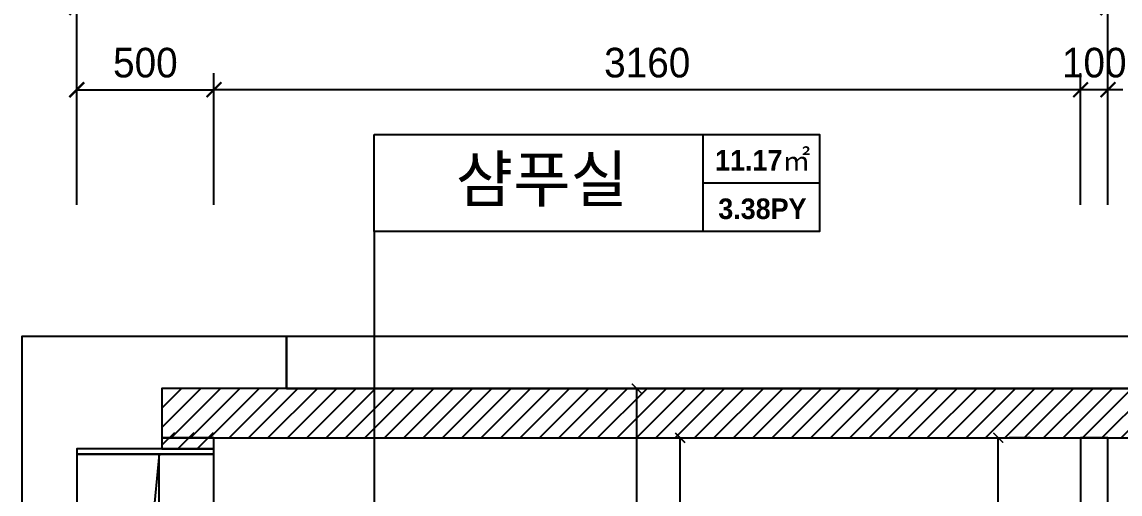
# Model space of a CAD drawing. Header units: millimetres. Extents: x 166504 to 219682, y 69800 to 112988.
# Drawn here: x 169938 to 173942, y 89660 to 91383 of the extents above; entities that cross this region are included whole.
import ezdxf
from ezdxf.enums import TextEntityAlignment as Align

# ---------------------------------------------------------------- set-up
doc = ezdxf.new("R2010")
doc.units = ezdxf.units.MM
doc.header["$LTSCALE"] = 100
doc.header["$PDMODE"] = 3
doc.layers.get('DEFPOINTS').update_dxf_attribs({"color": 248})
for name, color, linetype in [('0-ELC TEXT', 7, 'Continuous'), ('03-TEXT', 3, 'Continuous'), ('07-DIM WAL', 5, 'Continuous'), ('C-WALL1', 2, 'Continuous'), ('C-WIN', 4, 'Continuous'), ('E-DIM(OUT)', 1, 'Continuous'), ('FUR1', 6, 'Continuous'), ('WAL NEW', 3, 'Continuous')]:
    doc.layers.add(name, color=color, linetype=linetype)
doc.styles.add('YOURNAME', font='HY울릉도M.TTF')
doc.styles.add('넥슨고딕', font='NEXONLv1GothicBold.ttf')
doc.styles.add('코레일둥고', font='Korail_Round_Gothic_Medium.ttf')
doc.dimstyles.new('YOURNAME-40', dxfattribs={"dimscale": 40, "dimtxt": 1.8, "dimasz": 0.9, "dimexe": 1, "dimexo": 3, "dimgap": 0.7, "dimtad": 1, "dimdec": 0, "dimzin": 0, "dimdsep": 46, "dimtxsty": 'YOURNAME', "dimblk": 'ARCHTICK', "dimcen": 0, "dimclrd": 1, "dimclre": 1, "dimclrt": 7, "dimadec": 0, "dimazin": 0, "dimtfac": 1, "dimtdec": 0, "dimtix": 1, "dimtmove": 2, "dimatfit": 3, "dimldrblk": 'ARCHTICK', "dimfxl": 1, "dimtolj": 1, "dimtzin": 0, "dimarcsym": 0})
doc.dimstyles.new('YOURNAME-60', dxfattribs={"dimscale": 60, "dimtxt": 1.8, "dimasz": 0.9, "dimexe": 1, "dimexo": 3, "dimgap": 0.7, "dimtad": 1, "dimdec": 0, "dimzin": 0, "dimdsep": 46, "dimtxsty": 'YOURNAME', "dimblk": 'ARCHTICK', "dimcen": 0, "dimclrd": 1, "dimclre": 1, "dimclrt": 7, "dimadec": 0, "dimazin": 0, "dimtfac": 1, "dimtdec": 0, "dimtix": 1, "dimtmove": 2, "dimatfit": 3, "dimldrblk": 'ARCHTICK', "dimfxl": 1, "dimtolj": 1, "dimtzin": 0, "dimarcsym": 0})

# ---------------------------------------------------------------- blocks, each defined once
blk = doc.blocks.new('VUDAUSEH')
at = {"layer": 'C-WALL1'}
for points in [[(165848.9, 112386.1), (164883.9, 112386.1), (164883.9, 108631.1)], [(165848.9, 112381.1), (165848.9, 112196.1), (165393.9, 112196.1), (165393.9, 111976.1), (165083.9, 111976.1), (165083.9, 108631.1), (164883.9, 108631.1), (165083.9, 108631.1)], [(165848.9, 112196.1), (165848.9, 112386.1)], [(165848.9, 112386.1), (165848.9, 112196.1)]]:
    blk.add_lwpolyline(points, dxfattribs=at)
at = {"layer": 'C-WIN'}
blk.add_lwpolyline([(165848.9, 112196.1), (169880.9, 112196.1), (169880.9, 112386.1), (165848.9, 112386.1)], close=True, dxfattribs=at)
blk = doc.blocks.new('_ArchTick')
at = {"color": 0, "linetype": 'ByBlock', "const_width": 0.15}
blk.add_lwpolyline([(-0.5, -0.5), (0.5, 0.5)], dxfattribs=at)
blk = doc.blocks.new('*D821')
at = {"layer": '07-DIM WAL', "color": 1, "lineweight": -2}
for p, q in [((173498.4, 89085.3), (173498.4, 89865.3)), ((173614.2, 89865.3), (173538.4, 89865.3)), ((173614.2, 89085.3), (173538.4, 89085.3))]:
    blk.add_line(p, q, dxfattribs=at)
at = {"layer": 'DEFPOINTS', "color": 0}
for p in [(173494.2, 89865.3), (173498.4, 89865.3), (173494.2, 89085.3)]:
    blk.add_point(p, dxfattribs=at)
at = {"layer": '07-DIM WAL', "color": 1, "lineweight": -2, "xscale": 36, "yscale": 36, "zscale": 36}
for p, rotation in [((173498.4, 89865.3), 90), ((173498.4, 89085.3), 270)]:
    blk.add_blockref('_ArchTick', p, dxfattribs=dict(at, rotation=rotation))
at = {"layer": '07-DIM WAL', "color": 7, "insert": (173432.9, 89475.3), "char_height": 72, "attachment_point": 5, "rotation": 90, "style": 'YOURNAME'}
blk.add_mtext('\\A1;780', dxfattribs=at)
blk = doc.blocks.new('*D824')
at = {"layer": '07-DIM WAL', "color": 1, "lineweight": -2}
for p, q in [((175115.4, 90045.3), (174083.1, 90045.3)), ((174123.1, 90045.3), (174123.1, 86590.3)), ((174018.4, 86590.3), (174163.1, 86590.3))]:
    blk.add_line(p, q, dxfattribs=at)
at = {"layer": 'DEFPOINTS', "color": 0}
for p in [(175235.4, 90045.3), (173898.4, 86590.3), (174123.1, 86590.3)]:
    blk.add_point(p, dxfattribs=at)
at = {"layer": '07-DIM WAL', "color": 1, "lineweight": -2, "xscale": 36, "yscale": 36, "zscale": 36}
for p, rotation in [((174123.1, 90045.3), 90), ((174123.1, 86590.3), 270)]:
    blk.add_blockref('_ArchTick', p, dxfattribs=dict(at, rotation=rotation))
at = {"layer": '07-DIM WAL', "color": 7, "insert": (174057.7, 88317.8), "char_height": 72, "attachment_point": 5, "rotation": 90, "style": 'YOURNAME'}
blk.add_mtext('\\A1;3455', dxfattribs=at)
blk = doc.blocks.new('*D1229')
at = {"layer": '07-DIM WAL', "color": 1, "lineweight": -2}
for p, q in [((172060.2, 90045.3), (172140.2, 90045.3)), ((172180.2, 88830.3), (172180.2, 90045.3)), ((172060.2, 88830.3), (172140.2, 88830.3))]:
    blk.add_line(p, q, dxfattribs=at)
at = {"layer": 'DEFPOINTS', "color": 0}
for p in [(172180.2, 90045.3), (172180.2, 90045.3), (172180.2, 88830.3)]:
    blk.add_point(p, dxfattribs=at)
at = {"layer": '07-DIM WAL', "color": 1, "lineweight": -2, "xscale": 36, "yscale": 36, "zscale": 36}
for p, rotation in [((172180.2, 90045.3), 90), ((172180.2, 88830.3), 270)]:
    blk.add_blockref('_ArchTick', p, dxfattribs=dict(at, rotation=rotation))
at = {"layer": '07-DIM WAL', "color": 7, "insert": (172114.8, 89437.8), "char_height": 72, "attachment_point": 5, "rotation": 90, "style": 'YOURNAME'}
blk.add_mtext('\\A1;1215', dxfattribs=at)
blk = doc.blocks.new('*D1259')
at = {"layer": '07-DIM WAL', "color": 1, "lineweight": -2}
for p, q in [((172300.2, 89865.3), (172378.4, 89865.3)), ((172338.4, 88830.3), (172338.4, 89865.3)), ((172300.2, 88830.3), (172378.4, 88830.3))]:
    blk.add_line(p, q, dxfattribs=at)
at = {"layer": 'DEFPOINTS', "color": 0}
for p in [(172180.2, 89865.3), (172338.4, 89865.3), (172180.2, 88830.3)]:
    blk.add_point(p, dxfattribs=at)
at = {"layer": '07-DIM WAL', "color": 1, "lineweight": -2, "xscale": 36, "yscale": 36, "zscale": 36}
for p, rotation in [((172338.4, 89865.3), 90), ((172338.4, 88830.3), 270)]:
    blk.add_blockref('_ArchTick', p, dxfattribs=dict(at, rotation=rotation))
at = {"layer": '07-DIM WAL', "color": 7, "insert": (172272.9, 89347.8), "char_height": 72, "attachment_point": 5, "rotation": 90, "style": 'YOURNAME'}
blk.add_mtext('\\A1;1035', dxfattribs=at)
blk = doc.blocks.new('*D1282')
at = {"layer": 'DEFPOINTS', "color": 0}
for p in [(170138.4, 91435.3), (170138.4, 90535.3), (173898.4, 90535.3)]:
    blk.add_point(p, dxfattribs=at)
at = {"layer": 'E-DIM(OUT)', "color": 1, "lineweight": -2}
for p, q in [((170138.4, 90715.3), (170138.4, 91495.3)), ((173898.4, 90715.3), (173898.4, 91495.3)), ((173898.4, 91435.3), (170138.4, 91435.3))]:
    blk.add_line(p, q, dxfattribs=at)
at = {"layer": 'E-DIM(OUT)', "color": 1, "lineweight": -2, "xscale": 54, "yscale": 54, "zscale": 54, "rotation": 180}
blk.add_blockref('_ArchTick', (170138.4, 91435.3), dxfattribs=at)
at = {"layer": 'E-DIM(OUT)', "color": 1, "lineweight": -2, "xscale": 54, "yscale": 54, "zscale": 54}
blk.add_blockref('_ArchTick', (173898.4, 91435.3), dxfattribs=at)
at = {"layer": 'E-DIM(OUT)', "color": 7, "insert": (172018.4, 91533.5), "char_height": 108, "attachment_point": 5, "style": 'YOURNAME'}
blk.add_mtext('\\A1;3760', dxfattribs=at)
blk = doc.blocks.new('*D1283')
at = {"layer": 'DEFPOINTS', "color": 0}
for p in [(170638.4, 91135.3), (170138.4, 90535.3), (170638.4, 90535.3)]:
    blk.add_point(p, dxfattribs=at)
at = {"layer": 'E-DIM(OUT)', "color": 1, "lineweight": -2}
for p, q in [((170138.4, 90715.3), (170138.4, 91195.3)), ((170638.4, 90715.3), (170638.4, 91195.3)), ((170138.4, 91135.3), (170638.4, 91135.3))]:
    blk.add_line(p, q, dxfattribs=at)
at = {"layer": 'E-DIM(OUT)', "color": 1, "lineweight": -2, "xscale": 54, "yscale": 54, "zscale": 54, "rotation": 180}
blk.add_blockref('_ArchTick', (170138.4, 91135.3), dxfattribs=at)
at = {"layer": 'E-DIM(OUT)', "color": 1, "lineweight": -2, "xscale": 54, "yscale": 54, "zscale": 54}
blk.add_blockref('_ArchTick', (170638.4, 91135.3), dxfattribs=at)
at = {"layer": 'E-DIM(OUT)', "color": 7, "insert": (170388.4, 91233.5), "char_height": 108, "attachment_point": 5, "style": 'YOURNAME'}
blk.add_mtext('\\A1;500', dxfattribs=at)
blk = doc.blocks.new('*D1284')
at = {"layer": 'DEFPOINTS', "color": 0}
for p in [(173798.4, 91135.3), (173798.4, 90535.3), (173898.4, 90535.3)]:
    blk.add_point(p, dxfattribs=at)
at = {"layer": 'E-DIM(OUT)', "color": 1, "lineweight": -2}
for p, q in [((173798.4, 90715.3), (173798.4, 91195.3)), ((173898.4, 90715.3), (173898.4, 91195.3)), ((173952.4, 91135.3), (173744.4, 91135.3))]:
    blk.add_line(p, q, dxfattribs=at)
at = {"layer": 'E-DIM(OUT)', "color": 1, "lineweight": -2, "xscale": 54, "yscale": 54, "zscale": 54}
blk.add_blockref('_ArchTick', (173798.4, 91135.3), dxfattribs=at)
at = {"layer": 'E-DIM(OUT)', "color": 1, "lineweight": -2, "xscale": 54, "yscale": 54, "zscale": 54, "rotation": 180}
blk.add_blockref('_ArchTick', (173898.4, 91135.3), dxfattribs=at)
at = {"layer": 'E-DIM(OUT)', "color": 7, "insert": (173848.4, 91233.5), "char_height": 108, "attachment_point": 5, "style": 'YOURNAME'}
blk.add_mtext('\\A1;100', dxfattribs=at)
blk = doc.blocks.new('*D1285')
at = {"layer": 'DEFPOINTS', "color": 0}
for p in [(170638.4, 91135.3), (170638.4, 90535.3), (173798.4, 90535.3)]:
    blk.add_point(p, dxfattribs=at)
at = {"layer": 'E-DIM(OUT)', "color": 1, "lineweight": -2}
for p, q in [((170638.4, 90715.3), (170638.4, 91195.3)), ((173798.4, 90715.3), (173798.4, 91195.3)), ((173798.4, 91135.3), (170638.4, 91135.3))]:
    blk.add_line(p, q, dxfattribs=at)
at = {"layer": 'E-DIM(OUT)', "color": 1, "lineweight": -2, "xscale": 54, "yscale": 54, "zscale": 54, "rotation": 180}
blk.add_blockref('_ArchTick', (170638.4, 91135.3), dxfattribs=at)
at = {"layer": 'E-DIM(OUT)', "color": 1, "lineweight": -2, "xscale": 54, "yscale": 54, "zscale": 54}
blk.add_blockref('_ArchTick', (173798.4, 91135.3), dxfattribs=at)
at = {"layer": 'E-DIM(OUT)', "color": 7, "insert": (172218.4, 91233.5), "char_height": 108, "attachment_point": 5, "style": 'YOURNAME'}
blk.add_mtext('\\A1;3160', dxfattribs=at)

msp = doc.modelspace()

# ---------------------------------------------------------------- hatches: boundary and pattern name
at = {"layer": 'FUR1', "transparency": 33554687}
h = msp.add_hatch(dxfattribs=at)
h.set_pattern_fill('_USER', color=3, scale=50, angle=45, pattern_type=0)
h.set_pattern_definition([(45, (0, 0), (-35.355339, 35.355339), [])])
h.paths.add_polyline_path([(170638.4, 89825.3), (170638.4, 89885.3), (170448.4, 89885.3), (170448.4, 89825.3)])
h.paths.add_polyline_path([(171903.7, 90185), (172173.1, 90185), (172173.1, 90038.1), (171903.7, 90038.1)], flags=9)
h = msp.add_hatch(dxfattribs=at)
h.set_pattern_fill('_USER', color=3, scale=50, angle=45, pattern_type=0)
h.set_pattern_definition([(45, (360, 0), (-35.355339, 35.355339), [])])
h.paths.add_polyline_path([(170448.4, 89865.3), (175235.4, 89865.3), (175235.4, 90045.3), (170448.4, 90045.3)])

# ---------------------------------------------------------------- linework, layer by layer
at = {"layer": '0-ELC TEXT'}
for p, q in [((172422.3, 90618.5), (172422.3, 90972.3)), ((172422.3, 90795.4), (172846.9, 90795.4)), ((171222.3, 90618.5), (171222.3, 89405.2))]:
    msp.add_line(p, q, dxfattribs=at)
msp.add_lwpolyline([(171222.3, 90972.3), (172846.9, 90972.3), (172846.9, 90618.5), (171222.3, 90618.5)], close=True, dxfattribs=at)
at = {"layer": 'FUR1'}
msp.add_line((170438.4, 89805.3), (170138.4, 86710.3), dxfattribs=at)
msp.add_lwpolyline([(170138.4, 89805.3), (170638.4, 89805.3), (170638.4, 89825.3), (170138.4, 89825.3)], close=True, dxfattribs=at)
for points in [[(170138.4, 86710.3), (170638.4, 86710.3), (170638.4, 89805.3), (170448.4, 89805.3), (170448.4, 89805.3), (170138.4, 89805.3), (170138.4, 86710.3)], [(170438.4, 86710.3), (170438.4, 89805.3)]]:
    msp.add_lwpolyline(points, dxfattribs=at)
at = {"layer": 'WAL NEW'}
for points in [[(170448.4, 89865.3), (175235.4, 89865.3), (175235.4, 90045.3), (170448.4, 90045.3)], [(170448.4, 89825.3), (170638.4, 89825.3), (170638.4, 89865.3), (170448.4, 89865.3)]]:
    msp.add_lwpolyline(points, close=True, dxfattribs=at)
msp.add_lwpolyline([(173898.4, 86590.3), (173898.4, 89865.3), (173798.4, 89865.3), (173798.4, 86690.3)], dxfattribs=at)

# ---------------------------------------------------------------- block references
msp.add_blockref('VUDAUSEH', (5054.4, -22150.8))

# ---------------------------------------------------------------- texts
at = {"layer": '03-TEXT'}
for s, height, style, p in [('샴푸실', 166.67, '코레일둥고', (171833.9, 90726)), ('11.17㎡', 75, '넥슨고딕', (172639.6, 90840.5)), ('3.38PY', 75, '넥슨고딕', (172638.3, 90663.6))]:
    msp.add_text(s, height=height, dxfattribs=dict(at, style=style)).set_placement(p, align=Align.CENTER)

# ---------------------------------------------------------------- dimensions: what is measured, and where the dimension line sits
at = {"layer": '07-DIM WAL'}
for base, p2, picture, middle in [((172180.2, 90045.3), (172180.2, 90045.3), '*D1229', (172114.8, 89437.8)), ((172338.4, 89865.3), (172180.2, 89865.3), '*D1259', (172272.9, 89347.8))]:
    dim = msp.add_linear_dim(base=base, p1=(172180.2, 88830.3), p2=p2, angle=90, dimstyle='YOURNAME-40', dxfattribs=at)
    dim.commit()
    dim.dimension.update_dxf_attribs({"geometry": picture, "text_midpoint": middle})
for base, p1, p2, picture, middle in [((174123.1, 86590.3), (175235.4, 90045.3), (173898.4, 86590.3), '*D824', (174057.7, 88317.8)), ((173498.4, 89865.3), (173494.2, 89085.3), (173494.2, 89865.3), '*D821', (173432.9, 89475.3))]:
    dim = msp.add_linear_dim(base=base, p1=p1, p2=p2, angle=90, dimstyle='YOURNAME-40', override={"dimtfill": 0}, dxfattribs=at)
    dim.commit()
    dim.dimension.update_dxf_attribs({"geometry": picture, "text_midpoint": middle})
at = {"layer": 'E-DIM(OUT)'}
for base, p1, p2, picture, middle in [((170138.4, 91435.3), (173898.4, 90535.3), (170138.4, 90535.3), '*D1282', (172018.4, 91533.5)), ((170638.4, 91135.3), (170138.4, 90535.3), (170638.4, 90535.3), '*D1283', (170388.4, 91233.5)), ((170638.4, 91135.3), (173798.4, 90535.3), (170638.4, 90535.3), '*D1285', (172218.4, 91233.5)), ((173798.4, 91135.3), (173898.4, 90535.3), (173798.4, 90535.3), '*D1284', (173848.4, 91233.5))]:
    dim = msp.add_linear_dim(base=base, p1=p1, p2=p2, dimstyle='YOURNAME-60', override={"dimtfill": 0}, dxfattribs=at)
    dim.commit()
    dim.dimension.update_dxf_attribs({"geometry": picture, "text_midpoint": middle})

doc.saveas('drawing.dxf')
